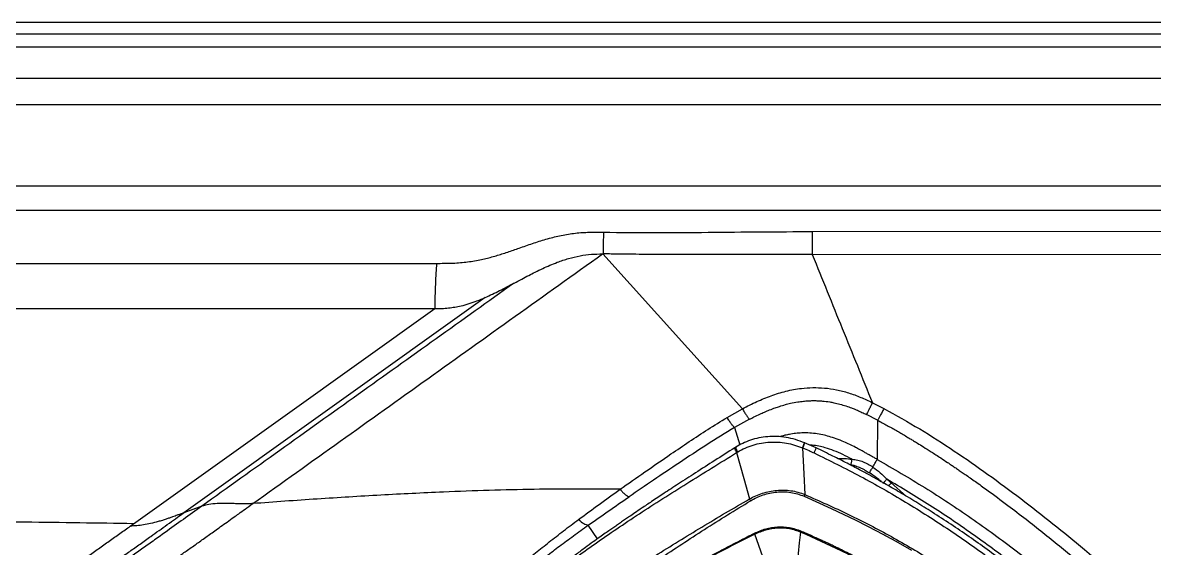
# Model space of a CAD drawing. Extents: x 832 to 912, y 781 to 934.
# Drawn here: x 884.95 to 902.76, y 882 to 890.28 of the extents above; entities that cross this region are included whole.
import ezdxf

# ---------------------------------------------------------------- set-up
doc = ezdxf.new("R2010")
doc.units = 0
doc.header["$MEASUREMENT"] = 0
doc.layers.add('1', color=4, linetype='Continuous')

# ---------------------------------------------------------------- blocks, each defined once
blk = doc.blocks.new('2026 SOVEREIGN HL')
at = {"layer": '1', "color": 4, "linetype": 'Continuous', "lineweight": 25}
blk.add_line((77.084, 93.187), (3, 93.187), dxfattribs=at)
at = {"layer": '1', "color": 3, "linetype": 'Continuous', "lineweight": 25}
for p, q in [((76.667, 93.003), (3.417, 93.003)), ((76.389, 92.8), (3.694, 92.8)), ((75.757, 92.309), (4.327, 92.309)), ((75.248, 91.891), (4.836, 91.891)), ((5.071, 90.617), (75.013, 90.617)), ((5.071, 90.233), (75.013, 90.233)), ((65.648, 89.895), (75.013, 89.903)), ((62.354, 89.544), (64.55, 87.105)), ((75.013, 89.522), (65.649, 89.535)), ((46.526, 89.395), (59.734, 89.395)), ((60.499, 88.856), (55.754, 85.465)), ((46.466, 88.681), (59.704, 88.681)), ((66.595, 87.2), (66.777, 87.107)), ((64.308, 86.967), (64.55, 87.105)), ((66.678, 86.922), (66.501, 87.013)), ((64.66, 86.939), (64.427, 86.809)), ((64.427, 86.809), (64.51, 86.535)), ((66.678, 86.922), (66.67, 86.306)), ((64.444, 86.499), (64.428, 86.488)), ((65.526, 86.567), (65.526, 86.567)), ((65.526, 86.567), (65.526, 86.566)), ((65.526, 86.567), (65.526, 86.567)), ((65.711, 86.486), (65.527, 86.568)), ((66.238, 86.224), (66.259, 86.222)), ((66.892, 85.936), (67.126, 85.728)), ((65.53, 85.753), (65.519, 85.726)), ((56.037, 85.569), (55.754, 85.465)), ((64.66, 85.683), (64.676, 85.654)), ((62.27, 85.056), (62.12, 85.268)), ((64.739, 85.144), (64.746, 85.131)), ((64.995, 84.414), (64.746, 85.13))]:
    blk.add_line(p, q, dxfattribs=at)
at = {"layer": '1', "color": 3, "linetype": 'Continuous', "lineweight": 25, "flags": 128}
for points in [[(54.963, 85.293), (57.348, 86.997), (59.704, 88.681)], [(65.496, 86.489), (65.515, 86.077), (65.53, 85.753)], [(65.71, 86.485), (65.711, 86.487), (65.711, 86.486)], [(64.458, 86.413), (64.571, 86.004), (64.66, 85.683)], [(65.519, 85.726), (65.949, 85.534), (66.333, 85.351), (66.671, 85.178), (66.963, 85.018), (67.213, 84.875)], [(54.912, 85.256), (54.938, 85.275), (54.963, 85.293)], [(65.386, 84.395), (65.414, 84.656), (65.431, 84.825), (65.449, 84.994), (65.467, 85.162)]]:
    blk.add_lwpolyline(points, dxfattribs=at)
at = {"layer": '1', "color": 3, "linetype": 'Continuous', "lineweight": 25}
blk.add_arc((64.818, 86.822), 0.954, 334.3072, 339.4063, dxfattribs=at)
for points, knots in [([(59.734, 89.395), (59.773, 89.395), (59.85, 89.395), (59.966, 89.397), (60.08, 89.403), (60.194, 89.414), (60.306, 89.429), (60.412, 89.449), (60.511, 89.471), (60.603, 89.495), (60.695, 89.521), (60.786, 89.55), (60.877, 89.58), (60.968, 89.611), (61.064, 89.645), (61.165, 89.681), (61.27, 89.717), (61.375, 89.751), (61.481, 89.783), (61.589, 89.812), (61.697, 89.836), (61.807, 89.856), (61.919, 89.871), (62.029, 89.881), (62.14, 89.886), (62.251, 89.886), (62.325, 89.885), (62.362, 89.885)], [0, 0, 0, 0, 0.042212, 0.083415, 0.124434, 0.166072, 0.206964, 0.248784, 0.284059, 0.320335, 0.356332, 0.392239, 0.429439, 0.466611, 0.503804, 0.547498, 0.591047, 0.632023, 0.67527, 0.716973, 0.758056, 0.799583, 0.839996, 0.880642, 0.919788, 0.959899, 1, 1, 1, 1]), ([(62.362, 89.885), (62.361, 89.862), (62.36, 89.817), (62.358, 89.733), (62.356, 89.642), (62.355, 89.576), (62.354, 89.544)], [0, 0, 0, 0, 0.25, 0.500008, 0.750009, 1, 1, 1, 1]), ([(62.362, 89.885), (62.635, 89.882), (63.183, 89.877), (64.008, 89.884), (64.831, 89.893), (65.378, 89.894), (65.648, 89.895)], [0, 0, 0, 0, 0.248717, 0.500702, 0.75272, 1, 1, 1, 1]), ([(65.648, 89.895), (65.648, 89.871), (65.649, 89.824), (65.649, 89.735), (65.649, 89.638), (65.649, 89.569), (65.649, 89.535)], [0, 0, 0, 0, 0.249996, 0.5, 0.749995, 1, 1, 1, 1]), ([(56.841, 85.61), (57.759, 86.266), (59.594, 87.577), (61.429, 88.889), (62.346, 89.544)], [0, 0, 0, 0, 0.500269, 1, 1, 1, 1]), ([(60.956, 89.085), (60.996, 89.106), (61.072, 89.146), (61.182, 89.204), (61.292, 89.26), (61.403, 89.314), (61.519, 89.366), (61.654, 89.42), (61.811, 89.473), (61.99, 89.516), (62.169, 89.541), (62.288, 89.543), (62.346, 89.544)], [0, 0, 0, 0, 0.091496, 0.175186, 0.254619, 0.342459, 0.427352, 0.512237, 0.640454, 0.765291, 0.885465, 1, 1, 1, 1]), ([(62.346, 89.544), (62.347, 89.544), (62.35, 89.544), (62.353, 89.544), (62.354, 89.544)], [0, 0, 0, 0, 0.500264, 1, 1, 1, 1]), ([(65.649, 89.535), (65.648, 89.535), (65.644, 89.535), (65.099, 89.534), (64.276, 89.536), (63.32, 89.534), (62.835, 89.537), (62.594, 89.54), (62.474, 89.542), (62.414, 89.543), (62.382, 89.543), (62.366, 89.544), (62.358, 89.544), (62.355, 89.544), (62.355, 89.544), (62.355, 89.544), (62.354, 89.544)], [0, 0, 0, 0, 0.000443, 0.003908, 0.496509, 0.749439, 0.875125, 0.937624, 0.968822, 0.984412, 0.992207, 0.997911, 0.999408, 0.999817, 0.999937, 1, 1, 1, 1]), ([(65.649, 89.535), (65.806, 89.145), (66.122, 88.367), (66.438, 87.589), (66.595, 87.2)], [0, 0, 0, 0, 0.500005, 1, 1, 1, 1]), ([(59.734, 89.395), (59.73, 89.346), (59.723, 89.25), (59.714, 89.071), (59.708, 88.88), (59.706, 88.747), (59.704, 88.681)], [0, 0, 0, 0, 0.257657, 0.510432, 0.758544, 1, 1, 1, 1]), ([(60.956, 89.085), (60.137, 88.499), (58.497, 87.327), (56.857, 86.155), (56.037, 85.569)], [0, 0, 0, 0, 0.499735, 1, 1, 1, 1]), ([(60.499, 88.856), (60.575, 88.892), (60.727, 88.963), (60.88, 89.044), (60.956, 89.085)], [0, 0, 0, 0, 0.4987273, 1, 1, 1, 1]), ([(59.704, 88.681), (59.742, 88.682), (59.815, 88.683), (59.922, 88.692), (60.023, 88.705), (60.132, 88.727), (60.247, 88.759), (60.372, 88.802), (60.456, 88.838), (60.499, 88.856)], [0, 0, 0, 0, 0.1275023, 0.2493717, 0.3712724, 0.4937511, 0.6646936, 0.8280358, 1, 1, 1, 1]), ([(64.55, 87.105), (64.625, 87.143), (64.772, 87.219), (65, 87.313), (65.235, 87.386), (65.455, 87.426), (65.659, 87.44), (65.844, 87.434), (66.033, 87.407), (66.224, 87.356), (66.412, 87.287), (66.534, 87.229), (66.595, 87.2)], [0, 0, 0, 0, 0.118532, 0.232903, 0.34624, 0.463021, 0.545541, 0.631249, 0.720568, 0.81119, 0.906184, 1, 1, 1, 1]), ([(64.66, 86.939), (64.684, 86.951), (64.738, 86.979), (64.816, 87.016), (64.899, 87.054), (64.979, 87.087), (65.058, 87.117), (65.141, 87.145), (65.221, 87.169), (65.317, 87.193), (65.412, 87.211), (65.505, 87.224), (65.586, 87.23), (65.664, 87.233), (65.739, 87.231), (65.826, 87.226), (65.908, 87.215), (66, 87.198), (66.086, 87.177), (66.177, 87.15), (66.256, 87.121), (66.328, 87.093), (66.394, 87.064), (66.455, 87.036), (66.489, 87.019), (66.501, 87.013)], [0, 0, 0, 0, 0.0405913, 0.0953043, 0.136146, 0.1824673, 0.2310897, 0.2688587, 0.3187591, 0.362068, 0.4219648, 0.4694012, 0.5087176, 0.5488289, 0.5898405, 0.6244915, 0.683684, 0.7184452, 0.7687399, 0.8201833, 0.8669398, 0.8971664, 0.9405857, 0.9790147, 1, 1, 1, 1]), ([(66.595, 87.2), (66.586, 87.181), (66.566, 87.142), (66.54, 87.088), (66.517, 87.043), (66.507, 87.023), (66.501, 87.013)], [0, 0, 0, 0, 0.250009, 0.499996, 0.749998, 1, 1, 1, 1]), ([(62.624, 85.835), (62.754, 85.926), (63.018, 86.112), (63.381, 86.363), (63.712, 86.587), (64.005, 86.781), (64.206, 86.905), (64.308, 86.967)], [0, 0, 0, 0, 0.237475, 0.484142, 0.654689, 0.826083, 1, 1, 1, 1]), ([(64.427, 86.809), (64.42, 86.815), (64.405, 86.829), (64.375, 86.866), (64.342, 86.912), (64.319, 86.949), (64.308, 86.967)], [0, 0, 0, 0, 0.2500047, 0.5000037, 0.750003, 1, 1, 1, 1]), ([(64.55, 87.105), (64.561, 87.086), (64.582, 87.048), (64.612, 87), (64.64, 86.96), (64.654, 86.946), (64.66, 86.939)], [0, 0, 0, 0, 0.250011, 0.5, 0.749997, 1, 1, 1, 1]), ([(66.777, 87.107), (66.767, 87.087), (66.747, 87.049), (66.718, 86.997), (66.694, 86.952), (66.683, 86.932), (66.678, 86.922)], [0, 0, 0, 0, 0.250001, 0.499996, 0.750001, 1, 1, 1, 1]), ([(66.777, 87.107), (66.966, 87.002), (67.344, 86.792), (67.887, 86.442), (68.416, 86.074), (68.933, 85.691), (69.439, 85.296), (69.969, 84.862), (70.521, 84.388), (71.091, 83.871), (71.645, 83.334), (72.183, 82.777), (72.514, 82.381), (72.68, 82.182)], [0, 0, 0, 0, 0.083915, 0.167552, 0.250976, 0.334221, 0.41733, 0.500357, 0.599966, 0.69965, 0.799502, 0.899592, 1, 1, 1, 1]), ([(64.427, 86.809), (64.28, 86.719), (63.985, 86.539), (63.562, 86.258), (63.154, 85.984), (62.892, 85.805), (62.764, 85.717)], [0, 0, 0, 0, 0.25751, 0.514228, 0.761926, 1, 1, 1, 1]), ([(66.678, 86.922), (66.702, 86.909), (66.752, 86.883), (66.826, 86.842), (66.899, 86.802), (66.973, 86.76), (67.046, 86.718), (67.118, 86.675), (67.184, 86.636), (67.247, 86.598), (67.316, 86.556), (67.408, 86.499), (67.531, 86.421), (67.658, 86.339), (67.76, 86.271), (67.829, 86.225), (67.881, 86.19), (67.936, 86.152), (67.995, 86.112), (68.089, 86.047), (68.224, 85.952), (68.449, 85.791), (68.715, 85.594), (69.009, 85.369), (69.279, 85.157), (69.54, 84.946), (69.866, 84.676), (70.116, 84.463), (70.289, 84.312), (70.324, 84.281), (70.362, 84.248), (70.41, 84.205), (70.468, 84.153), (70.559, 84.072), (70.659, 83.982), (70.744, 83.904), (70.793, 83.859), (70.828, 83.826), (70.873, 83.785), (70.944, 83.719), (71.047, 83.621), (71.188, 83.487), (71.354, 83.324), (71.546, 83.132), (71.762, 82.91), (71.999, 82.656), (72.256, 82.368), (72.428, 82.16), (72.517, 82.05)], [0, 0, 0, 0, 0.011013, 0.022028, 0.033044, 0.044063, 0.055083, 0.066105, 0.077129, 0.085325, 0.094745, 0.108928, 0.127875, 0.15159, 0.168334, 0.175951, 0.18415, 0.19293, 0.202291, 0.212234, 0.237971, 0.266937, 0.320826, 0.367975, 0.411912, 0.455839, 0.499758, 0.577958, 0.584738, 0.589649, 0.596314, 0.604733, 0.614906, 0.626833, 0.652494, 0.667745, 0.67226, 0.678498, 0.68646, 0.696145, 0.716627, 0.742116, 0.772614, 0.808116, 0.84862, 0.894114, 0.944581, 1, 1, 1, 1]), ([(65.533, 86.565), (65.485, 86.584), (65.389, 86.622), (65.24, 86.654), (65.092, 86.67), (64.948, 86.667), (64.808, 86.647), (64.677, 86.611), (64.554, 86.563), (64.481, 86.52), (64.444, 86.499)], [0, 0, 0, 0, 0.137332, 0.271896, 0.401712, 0.528726, 0.65261, 0.772893, 0.888751, 1, 1, 1, 1]), ([(66.67, 86.306), (66.654, 86.315), (66.621, 86.334), (66.571, 86.362), (66.521, 86.391), (66.475, 86.417), (66.433, 86.44), (66.386, 86.466), (66.321, 86.501), (66.239, 86.542), (66.138, 86.588), (66.03, 86.631), (65.919, 86.667), (65.81, 86.695), (65.698, 86.714), (65.603, 86.722), (65.531, 86.724), (65.482, 86.723), (65.434, 86.721), (65.385, 86.716), (65.338, 86.71), (65.296, 86.702), (65.257, 86.694), (65.215, 86.685), (65.174, 86.674), (65.147, 86.665), (65.138, 86.662)], [0, 0, 0, 0, 0.034595, 0.069568, 0.104832, 0.14033, 0.16621, 0.193759, 0.238611, 0.301089, 0.361874, 0.442737, 0.514235, 0.576097, 0.648958, 0.721643, 0.751836, 0.781942, 0.812022, 0.842025, 0.871887, 0.90159, 0.919758, 0.946805, 0.982573, 1, 1, 1, 1]), ([(64.428, 86.489), (64.323, 86.422), (64.115, 86.289), (63.819, 86.1), (63.552, 85.927), (63.323, 85.777), (63.13, 85.649), (62.978, 85.547), (62.862, 85.468), (62.777, 85.41), (62.708, 85.363), (62.645, 85.32), (62.584, 85.278), (62.523, 85.235), (62.458, 85.19), (62.385, 85.139), (62.298, 85.077), (62.193, 85.002), (62.069, 84.911), (61.927, 84.807), (61.77, 84.689), (61.6, 84.558), (61.419, 84.416), (61.251, 84.279), (61.096, 84.149), (60.958, 84.029), (60.823, 83.909), (60.746, 83.835), (60.706, 83.798)], [0, 0, 0, 0, 0.067659, 0.134154, 0.193094, 0.244418, 0.288217, 0.324574, 0.349836, 0.369658, 0.384815, 0.399484, 0.414285, 0.429222, 0.444297, 0.462077, 0.483124, 0.509831, 0.542091, 0.579834, 0.623004, 0.671603, 0.725743, 0.785634, 0.834561, 0.886746, 0.941786, 1, 1, 1, 1]), ([(64.428, 86.488), (64.428, 86.488), (64.427, 86.488), (64.427, 86.483), (64.428, 86.475), (64.433, 86.462), (64.44, 86.447), (64.448, 86.431), (64.455, 86.419), (64.458, 86.414)], [0, 0, 0, 0, 0.035335, 0.198881, 0.366599, 0.53436, 0.69804, 0.854126, 1, 1, 1, 1]), ([(64.445, 86.498), (64.444, 86.498), (64.443, 86.498), (64.443, 86.494), (64.445, 86.485), (64.45, 86.472), (64.457, 86.457), (64.465, 86.441), (64.472, 86.429), (64.475, 86.424)], [0, 0, 0, 0, 0.034054, 0.197958, 0.366037, 0.534089, 0.697999, 0.854144, 1, 1, 1, 1]), ([(64.458, 86.413), (64.461, 86.415), (64.467, 86.419), (64.473, 86.422), (64.475, 86.424)], [0, 0, 0, 0, 0.560009, 1, 1, 1, 1]), ([(64.475, 86.424), (64.514, 86.445), (64.592, 86.488), (64.717, 86.535), (64.847, 86.566), (64.98, 86.581), (65.112, 86.581), (65.243, 86.565), (65.372, 86.536), (65.455, 86.504), (65.496, 86.489)], [0, 0, 0, 0, 0.1262363, 0.2524701, 0.3782471, 0.503559, 0.6277041, 0.7512698, 0.8765003, 1, 1, 1, 1]), ([(65.496, 86.489), (65.501, 86.5), (65.508, 86.518), (65.516, 86.538), (65.521, 86.551), (65.525, 86.561), (65.527, 86.567), (65.526, 86.567), (65.526, 86.567)], [0, 0, 0, 0, 0.287066, 0.442163, 0.600682, 0.759193, 0.914209, 1, 1, 1, 1]), ([(65.497, 86.489), (65.496, 86.489), (65.496, 86.489), (65.496, 86.489), (65.496, 86.489)], [0, 0, 0, 0, 0.560479, 1, 1, 1, 1]), ([(65.526, 86.566), (65.527, 86.567), (65.527, 86.567), (65.525, 86.561), (65.522, 86.551), (65.517, 86.538), (65.509, 86.518), (65.501, 86.5), (65.497, 86.489)], [0, 0, 0, 0, 0.0859498, 0.2409875, 0.3994638, 0.5579657, 0.7129899, 1, 1, 1, 1]), ([(65.497, 86.489), (65.531, 86.474), (65.591, 86.448), (65.651, 86.42), (65.678, 86.408)], [0, 0, 0, 0, 0.560006, 1, 1, 1, 1]), ([(66.276, 86.308), (66.228, 86.333), (66.135, 86.382), (65.993, 86.444), (65.833, 86.497), (65.705, 86.53), (65.624, 86.53), (65.612, 86.53)], [0, 0, 0, 0, 0.230453, 0.447468, 0.652769, 0.947499, 1, 1, 1, 1]), ([(72.023, 81.336), (71.968, 81.408), (71.866, 81.543), (71.72, 81.726), (71.597, 81.878), (71.494, 82.002), (71.325, 82.202), (70.985, 82.591), (70.47, 83.132), (69.852, 83.719), (69.262, 84.227), (68.684, 84.684), (68.121, 85.093), (67.649, 85.406), (67.281, 85.636), (67.03, 85.787), (66.831, 85.902), (66.675, 85.989), (66.545, 86.062), (66.383, 86.149), (66.189, 86.25), (65.962, 86.366), (65.798, 86.444), (65.711, 86.486)], [0, 0, 0, 0, 0.033203, 0.061622, 0.085457, 0.10469, 0.120113, 0.181265, 0.29293, 0.39255, 0.492182, 0.576755, 0.661373, 0.745915, 0.78311, 0.819609, 0.85283, 0.866766, 0.884898, 0.907264, 0.933868, 0.964715, 1, 1, 1, 1]), ([(60.684, 83.716), (60.742, 83.774), (60.858, 83.889), (61.078, 84.089), (61.326, 84.299), (61.603, 84.52), (61.904, 84.747), (62.227, 84.978), (62.568, 85.213), (62.925, 85.45), (63.294, 85.688), (63.674, 85.927), (64.063, 86.169), (64.326, 86.332), (64.458, 86.414)], [0, 0, 0, 0, 0.083648, 0.167746, 0.251461, 0.334457, 0.417447, 0.500935, 0.584376, 0.667336, 0.750217, 0.833366, 0.916826, 1, 1, 1, 1]), ([(65.678, 86.408), (65.923, 86.287), (66.412, 86.046), (67.122, 85.638), (67.812, 85.2), (68.481, 84.728), (69.091, 84.253), (69.645, 83.783), (70.147, 83.322), (70.631, 82.842), (71.095, 82.341), (71.541, 81.824), (71.819, 81.463), (71.959, 81.283)], [0, 0, 0, 0, 0.100069, 0.199912, 0.299747, 0.399786, 0.499826, 0.583023, 0.66622, 0.749552, 0.833045, 0.916507, 1, 1, 1, 1]), ([(66.054, 86.318), (66.089, 86.32), (66.163, 86.325), (66.237, 86.314), (66.276, 86.308)], [0, 0, 0, 0, 0.470249, 1, 1, 1, 1]), ([(66.259, 86.222), (66.261, 86.229), (66.264, 86.241), (66.268, 86.263), (66.273, 86.286), (66.275, 86.3), (66.276, 86.308)], [0, 0, 0, 0, 0.25001, 0.500003, 0.75, 1, 1, 1, 1]), ([(66.276, 86.308), (66.306, 86.305), (66.365, 86.299), (66.478, 86.262), (66.554, 86.216), (66.604, 86.186)], [0, 0, 0, 0, 0.253423, 0.506069, 1, 1, 1, 1]), ([(66.604, 86.186), (66.618, 86.211), (66.645, 86.261), (66.662, 86.291), (66.67, 86.306)], [0, 0, 0, 0, 0.499998, 1, 1, 1, 1]), ([(66.67, 86.306), (66.922, 86.16), (67.427, 85.869), (68.156, 85.385), (68.866, 84.87), (69.552, 84.321), (70.212, 83.741), (70.843, 83.133), (71.447, 82.499), (71.822, 82.053), (72.009, 81.83)], [0, 0, 0, 0, 0.12459, 0.2494, 0.374576, 0.500002, 0.625427, 0.750608, 0.875421, 1, 1, 1, 1]), ([(66.259, 86.222), (66.278, 86.219), (66.302, 86.214), (66.326, 86.206), (66.332, 86.204), (66.334, 86.204), (66.334, 86.204), (66.359, 86.195), (66.392, 86.182), (66.44, 86.16), (66.487, 86.135), (66.525, 86.111), (66.548, 86.097)], [0, 0, 0, 0, 0.181248, 0.228009, 0.240575, 0.244144, 0.245252, 0.245909, 0.492975, 0.580989, 0.744554, 1, 1, 1, 1]), ([(66.548, 86.097), (66.552, 86.104), (66.56, 86.117), (66.574, 86.14), (66.59, 86.164), (66.599, 86.179), (66.604, 86.186)], [0, 0, 0, 0, 0.249994, 0.499989, 0.74999, 1, 1, 1, 1]), ([(66.732, 85.957), (66.708, 85.978), (66.649, 86.028), (66.585, 86.071), (66.548, 86.097)], [0, 0, 0, 0, 0.408362, 1, 1, 1, 1]), ([(66.604, 86.186), (66.643, 86.157), (66.721, 86.1), (66.789, 86.03), (66.823, 85.996)], [0, 0, 0, 0, 0.4996733, 1, 1, 1, 1]), ([(66.767, 85.929), (66.771, 85.934), (66.778, 85.944), (66.793, 85.961), (66.808, 85.979), (66.818, 85.99), (66.823, 85.996)], [0, 0, 0, 0, 0.2499991, 0.4999948, 0.7500056, 1, 1, 1, 1]), ([(66.823, 85.996), (66.835, 85.986), (66.858, 85.966), (66.881, 85.945), (66.892, 85.936)], [0, 0, 0, 0, 0.513753, 1, 1, 1, 1]), ([(71.687, 81.915), (71.514, 82.114), (71.166, 82.515), (70.611, 83.087), (70.034, 83.638), (69.432, 84.165), (68.808, 84.667), (68.165, 85.14), (67.505, 85.587), (67.05, 85.86), (66.823, 85.996)], [0, 0, 0, 0, 0.1244912, 0.2493344, 0.3745491, 0.4999915, 0.6254381, 0.7506547, 0.8754997, 1, 1, 1, 1]), ([(66.892, 85.936), (66.887, 85.93), (66.877, 85.919), (66.863, 85.902), (66.855, 85.893), (66.851, 85.889)], [0, 0, 0, 0, 0.369741, 0.739472, 1, 1, 1, 1]), ([(62.624, 85.835), (62.402, 85.837), (61.95, 85.842), (61.262, 85.835), (60.557, 85.819), (59.752, 85.789), (58.849, 85.745), (57.849, 85.683), (57.178, 85.635), (56.841, 85.61)], [0, 0, 0, 0, 0.114737, 0.233262, 0.354741, 0.479216, 0.649704, 0.823687, 1, 1, 1, 1]), ([(61.971, 85.36), (62.078, 85.439), (62.291, 85.597), (62.513, 85.756), (62.624, 85.835)], [0, 0, 0, 0, 0.500935, 1, 1, 1, 1]), ([(62.12, 85.268), (62.225, 85.342), (62.436, 85.491), (62.654, 85.642), (62.764, 85.717)], [0, 0, 0, 0, 0.499017, 1, 1, 1, 1]), ([(62.624, 85.835), (62.637, 85.819), (62.664, 85.789), (62.701, 85.754), (62.736, 85.728), (62.755, 85.721), (62.764, 85.717)], [0, 0, 0, 0, 0.2499967, 0.5000013, 0.7499989, 1, 1, 1, 1]), ([(64.66, 85.683), (64.693, 85.701), (64.76, 85.736), (64.901, 85.789), (65.05, 85.82), (65.201, 85.825), (65.314, 85.816), (65.425, 85.793), (65.495, 85.766), (65.53, 85.753)], [0, 0, 0, 0, 0.125713, 0.251317, 0.500682, 0.625642, 0.750732, 0.87504, 1, 1, 1, 1]), ([(64.676, 85.654), (64.709, 85.672), (64.773, 85.708), (64.909, 85.762), (65.054, 85.793), (65.2, 85.798), (65.309, 85.789), (65.417, 85.766), (65.485, 85.739), (65.519, 85.726)], [0, 0, 0, 0, 0.1260005, 0.2516197, 0.5011895, 0.6261945, 0.7511759, 0.8751454, 1, 1, 1, 1]), ([(65.53, 85.753), (65.762, 85.651), (66.224, 85.446), (66.897, 85.096), (67.549, 84.712), (68.175, 84.292), (68.775, 83.838), (69.344, 83.345), (69.885, 82.817), (70.395, 82.257), (70.878, 81.67), (71.173, 81.259), (71.32, 81.053)], [0, 0, 0, 0, 0.100262, 0.200594, 0.300842, 0.400493, 0.499762, 0.599107, 0.699009, 0.799378, 0.89967, 1, 1, 1, 1]), ([(56.037, 85.569), (55.94, 85.5), (55.747, 85.362), (55.49, 85.178), (55.27, 85.02), (55.087, 84.89), (54.929, 84.778), (54.796, 84.685), (54.686, 84.61), (54.587, 84.543), (54.49, 84.48), (54.401, 84.424), (54.322, 84.377), (54.279, 84.354), (54.257, 84.342)], [0, 0, 0, 0, 0.124718, 0.249613, 0.333019, 0.416367, 0.499639, 0.562099, 0.624561, 0.687037, 0.74951, 0.832794, 0.916282, 1, 1, 1, 1]), ([(55.639, 84.754), (55.66, 84.769), (55.704, 84.8), (55.775, 84.85), (55.851, 84.904), (55.927, 84.957), (56.003, 85.012), (56.08, 85.066), (56.16, 85.123), (56.244, 85.184), (56.336, 85.249), (56.437, 85.322), (56.532, 85.39), (56.627, 85.457), (56.726, 85.528), (56.8, 85.581), (56.841, 85.61)], [0, 0, 0, 0, 0.0631871, 0.127965, 0.1947102, 0.263741, 0.3224869, 0.3882098, 0.4526936, 0.5186844, 0.5938033, 0.6751697, 0.7628444, 0.8221279, 0.9011342, 1, 1, 1, 1]), ([(56.841, 85.61), (56.817, 85.609), (56.767, 85.606), (56.684, 85.606), (56.593, 85.608), (56.502, 85.611), (56.396, 85.614), (56.279, 85.612), (56.152, 85.602), (56.074, 85.58), (56.037, 85.569)], [0, 0, 0, 0, 0.084639, 0.181656, 0.293389, 0.407868, 0.511551, 0.682894, 0.846198, 1, 1, 1, 1]), ([(60.958, 83.418), (61, 83.442), (61.084, 83.489), (61.226, 83.572), (61.386, 83.666), (61.566, 83.774), (61.767, 83.897), (61.988, 84.036), (62.226, 84.187), (62.503, 84.364), (62.821, 84.567), (63.177, 84.791), (63.541, 85.016), (63.91, 85.241), (64.283, 85.464), (64.534, 85.61), (64.659, 85.683)], [0, 0, 0, 0, 0.06234, 0.124818, 0.187363, 0.250453, 0.313852, 0.376637, 0.439459, 0.502671, 0.586016, 0.668823, 0.751617, 0.834543, 0.917364, 1, 1, 1, 1]), ([(61.034, 83.37), (61.077, 83.392), (61.164, 83.435), (61.312, 83.51), (61.476, 83.599), (61.66, 83.704), (61.864, 83.826), (62.085, 83.967), (62.32, 84.12), (62.592, 84.302), (62.901, 84.51), (63.245, 84.741), (63.595, 84.973), (63.951, 85.203), (64.311, 85.432), (64.555, 85.58), (64.676, 85.654)], [0, 0, 0, 0, 0.062319, 0.124752, 0.187451, 0.250906, 0.314486, 0.37751, 0.440611, 0.503895, 0.587131, 0.669779, 0.75236, 0.835034, 0.917583, 1, 1, 1, 1]), ([(54.134, 84.349), (54.153, 84.359), (54.191, 84.38), (54.261, 84.421), (54.345, 84.474), (54.436, 84.534), (54.529, 84.598), (54.633, 84.669), (54.756, 84.755), (54.901, 84.856), (55.066, 84.973), (55.263, 85.114), (55.494, 85.279), (55.667, 85.403), (55.754, 85.465)], [0, 0, 0, 0, 0.083724, 0.16719, 0.250457, 0.312924, 0.375387, 0.437853, 0.500323, 0.58362, 0.666979, 0.750391, 0.87528, 1, 1, 1, 1]), ([(55.754, 85.465), (55.753, 85.465), (55.743, 85.461), (55.724, 85.454), (55.691, 85.442), (55.654, 85.429), (55.615, 85.414), (55.573, 85.399), (55.527, 85.382), (55.474, 85.364), (55.415, 85.345), (55.334, 85.321), (55.236, 85.295), (55.123, 85.273), (55.015, 85.259), (54.946, 85.257), (54.912, 85.256)], [0, 0, 0, 0, 0.003623, 0.035823, 0.075523, 0.130386, 0.175627, 0.227917, 0.287282, 0.353651, 0.426826, 0.506476, 0.646583, 0.77509, 0.892433, 1, 1, 1, 1]), ([(60.73, 84.352), (60.786, 84.403), (60.895, 84.501), (61.086, 84.664), (61.289, 84.832), (61.506, 85.005), (61.732, 85.181), (61.891, 85.301), (61.971, 85.36)], [0, 0, 0, 0, 0.172787, 0.3403185, 0.5076067, 0.6716901, 0.8358245, 1, 1, 1, 1]), ([(61.971, 85.36), (61.998, 85.336), (62.054, 85.288), (62.098, 85.275), (62.12, 85.268)], [0, 0, 0, 0, 0.5000017, 1, 1, 1, 1]), ([(54.963, 85.293), (54.681, 85.297), (54.112, 85.306), (53.256, 85.318), (52.561, 85.321), (52.03, 85.321), (51.662, 85.32), (51.295, 85.317), (50.928, 85.314), (50.562, 85.309), (50.198, 85.304), (49.957, 85.3), (49.838, 85.297)], [0, 0, 0, 0, 0.165344, 0.333025, 0.500646, 0.572403, 0.644075, 0.715733, 0.787231, 0.85878, 0.930154, 1, 1, 1, 1]), ([(53.639, 84.376), (53.645, 84.379), (53.658, 84.386), (53.684, 84.402), (53.715, 84.422), (53.749, 84.444), (53.785, 84.467), (53.822, 84.492), (53.862, 84.519), (53.911, 84.552), (53.967, 84.591), (54.032, 84.635), (54.099, 84.682), (54.169, 84.73), (54.271, 84.802), (54.408, 84.899), (54.578, 85.018), (54.746, 85.138), (54.857, 85.217), (54.912, 85.256)], [0, 0, 0, 0, 0.03621, 0.073635, 0.112455, 0.152836, 0.18588, 0.220361, 0.256363, 0.293936, 0.34295, 0.394223, 0.444334, 0.494148, 0.547422, 0.663808, 0.779649, 0.890863, 1, 1, 1, 1]), ([(60.944, 84.351), (60.995, 84.396), (61.096, 84.486), (61.272, 84.633), (61.463, 84.784), (61.67, 84.941), (61.889, 85.102), (62.043, 85.213), (62.12, 85.268)], [0, 0, 0, 0, 0.168194, 0.333012, 0.499444, 0.664474, 0.831379, 1, 1, 1, 1]), ([(64.739, 85.144), (64.797, 85.169), (64.913, 85.22), (65.102, 85.249), (65.261, 85.24), (65.385, 85.212), (65.444, 85.189), (65.474, 85.178)], [0, 0, 0, 0, 0.2506148, 0.5007394, 0.7497476, 0.8748045, 1, 1, 1, 1]), ([(64.746, 85.131), (64.803, 85.156), (64.917, 85.205), (65.103, 85.234), (65.259, 85.224), (65.38, 85.196), (65.438, 85.174), (65.467, 85.162)], [0, 0, 0, 0, 0.251367, 0.501782, 0.750724, 0.875557, 1, 1, 1, 1]), ([(65.474, 85.178), (65.473, 85.175), (65.47, 85.17), (65.468, 85.165), (65.467, 85.162)], [0, 0, 0, 0, 0.5599418, 1, 1, 1, 1]), ([(65.474, 85.178), (65.489, 85.171), (65.528, 85.154), (65.599, 85.123), (65.681, 85.086), (65.761, 85.05), (65.83, 85.019), (65.895, 84.989), (65.96, 84.958), (66.078, 84.901), (66.245, 84.818), (66.515, 84.677), (66.838, 84.499), (67.23, 84.265), (67.635, 84.002), (68.048, 83.709), (68.482, 83.371), (68.934, 82.98), (69.4, 82.53), (69.794, 82.108), (70.123, 81.724), (70.324, 81.475), (70.451, 81.31), (70.51, 81.233), (70.568, 81.155), (70.624, 81.079), (70.681, 81), (70.736, 80.923), (70.774, 80.869), (70.792, 80.844)], [0, 0, 0, 0, 0.0070152, 0.0183636, 0.033423, 0.0458503, 0.0564362, 0.0659722, 0.0767348, 0.0876128, 0.1225499, 0.1573384, 0.2190687, 0.2814672, 0.3546837, 0.4272196, 0.5001154, 0.5918222, 0.6850475, 0.7791456, 0.8408839, 0.9031277, 0.9169637, 0.9307216, 0.9450038, 0.9589914, 0.971501, 0.9868277, 1, 1, 1, 1]), ([(61.224, 83.256), (61.23, 83.259), (61.268, 83.277), (61.341, 83.31), (61.433, 83.356), (61.525, 83.404), (61.615, 83.449), (61.721, 83.502), (61.844, 83.568), (61.985, 83.647), (62.148, 83.735), (62.318, 83.828), (62.502, 83.93), (62.7, 84.041), (62.911, 84.16), (63.128, 84.282), (63.348, 84.405), (63.576, 84.53), (63.783, 84.643), (63.965, 84.741), (64.125, 84.826), (64.295, 84.916), (64.464, 85.004), (64.612, 85.081), (64.7, 85.125), (64.739, 85.144)], [0, 0, 0, 0, 0.009738, 0.054601, 0.100033, 0.132056, 0.170262, 0.205637, 0.248795, 0.300159, 0.346151, 0.397485, 0.446641, 0.498592, 0.555879, 0.611205, 0.664279, 0.72109, 0.779345, 0.816197, 0.852883, 0.894557, 0.93795, 0.973138, 1, 1, 1, 1]), ([(64.746, 85.13), (64.606, 85.059), (64.325, 84.916), (63.91, 84.696), (63.501, 84.473), (63.101, 84.251), (62.761, 84.059), (62.48, 83.902), (62.256, 83.777), (62.041, 83.663), (61.827, 83.545), (61.608, 83.439), (61.403, 83.338), (61.284, 83.283), (61.224, 83.256)], [0, 0, 0, 0, 0.099305, 0.198803, 0.298385, 0.398317, 0.498406, 0.560918, 0.623789, 0.687365, 0.750255, 0.83339, 0.916533, 1, 1, 1, 1]), ([(65.467, 85.162), (65.679, 85.068), (66.103, 84.878), (66.718, 84.552), (67.316, 84.196), (67.89, 83.809), (68.439, 83.388), (68.961, 82.935), (69.457, 82.451), (69.926, 81.937), (70.37, 81.399), (70.642, 81.022), (70.778, 80.834)], [0, 0, 0, 0, 0.100345, 0.2005899, 0.3009059, 0.4007551, 0.5000921, 0.5993814, 0.6990683, 0.7993487, 0.8996589, 1, 1, 1, 1])]:
    blk.add_open_spline(points, degree=3, knots=knots, dxfattribs=at)

msp = doc.modelspace()

# ---------------------------------------------------------------- block references
at = {"layer": '1'}
msp.add_blockref('2026 SOVEREIGN HL', (831.729, 797.095), dxfattribs=at)

doc.saveas('drawing.dxf')
